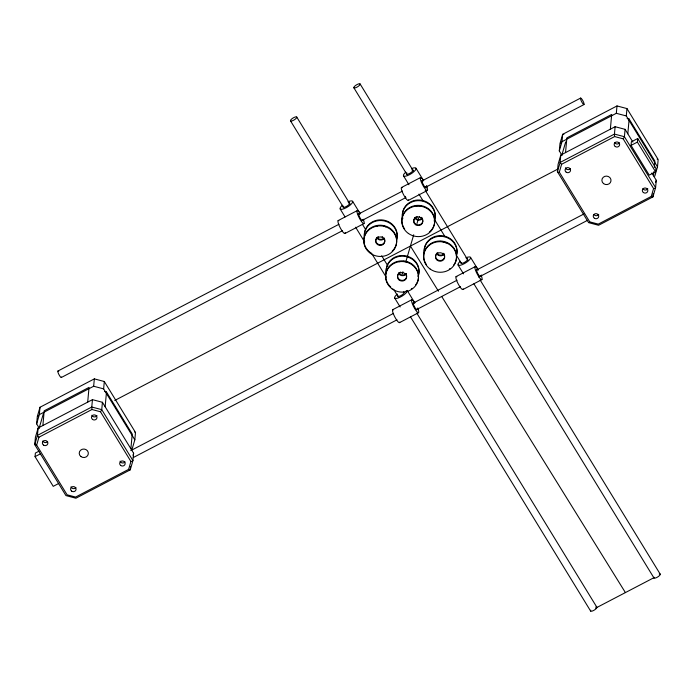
<?xml version="1.0" encoding="UTF-8"?>
<svg xmlns="http://www.w3.org/2000/svg" width="695" height="695" viewBox="0 0 695 695"><rect width="100%" height="100%" fill="white"/><g stroke="black" fill="none" stroke-linecap="round" stroke-linejoin="round"><path stroke-width="1.04" d="M34.75 444.635L35.419 437.268L38.121 428.016L92.444 399.651L102.417 402.283L133.614 453.227L132.936 460.603L130.243 469.846L75.92 498.219L65.947 495.587L34.75 444.635L37.452 435.383L38.121 428.016M39.424 428.415L36.644 423.872L37.313 416.496L40.006 407.253L94.338 378.879L104.311 381.512L135.499 432.464L134.83 439.831L132.128 449.083M58.667 483.503L53.237 486.344L35.054 456.632L35.376 453.062L38.998 451.168M36.644 423.872L39.337 414.62L40.006 407.253M42.873 425.531L44.211 410.797L89.038 387.393L87.692 402.127M37.452 435.383L91.775 407.018L92.444 399.651M39.337 414.62L93.66 386.246L94.338 378.879M132.936 460.603L101.748 409.65L102.417 402.283M134.83 439.831L103.633 388.879L104.311 381.512M105.145 406.74L106.491 391.997L104.432 391.459M130.886 448.77L132.224 434.036L106.491 391.997M130.243 469.846L130.53 466.693M651.814 173.012L656.271 180.292L655.602 187.659L652.909 196.911L598.577 225.276L588.604 222.643L557.416 171.7L558.085 164.333L560.787 155.081L615.11 126.707L625.083 129.339L632.884 142.084M562.09 155.48L559.301 150.928L559.979 143.561L562.672 134.309L616.995 105.944L626.968 108.576L658.165 159.52L657.496 166.896L654.794 176.139M557.416 171.7L560.109 162.448L560.787 155.081M559.301 150.928L562.003 141.684L562.672 134.309M565.539 152.596L566.877 137.862L611.696 114.449L610.358 129.192M560.109 162.448L614.441 134.083L615.11 126.707M562.003 141.684L616.326 113.311L616.995 105.944M655.602 187.659L624.414 136.715L625.083 129.339M657.496 166.896L626.299 115.943L626.968 108.576M627.811 133.796L629.149 119.062L627.099 118.515M631.051 145.403L631.373 141.832L637.706 138.522L655.898 168.233L655.567 171.804L649.234 175.114L631.051 145.403L637.385 142.093L637.706 138.522M653.543 175.835L653.926 171.622M654.316 167.417L654.89 161.101L629.149 119.062M652.909 196.911L653.196 193.749M39.493 426.982L43.325 413.829M38.955 437.198L36.653 445.095L67.094 494.814L75.599 497.055L128.618 469.377L130.921 461.48L100.48 411.761L91.966 409.511L38.955 437.198A1.911 0.591 39.9 0 1 37.739 436.034M133.014 455.286L133.614 453.227M402.327 273.804L402.926 271.754M405.923 261.476L413.716 234.754M417.017 223.442L418.512 218.308M562.159 154.047L565.695 141.902M559.319 172.16L561.621 164.263L614.632 136.576L623.146 138.826L653.578 188.545L651.276 196.442L598.265 224.12L589.751 221.87L559.319 172.16A1.911 0.686 -7.9 0 1 558.111 172.143M655.672 182.351L656.271 180.292M101.487 410.302L100.488 411.744M624.18 137.315L623.154 138.809M589.742 221.887L589.325 222.348M338.144 220.584L357.143 210.654M401.493 187.494L420.501 177.573M57.928 371.026L338.995 224.259M358.246 214.208L402.518 191.082M421.769 181.03L580.594 98.091M61.351 377.489L342.418 230.714M361.669 220.662L405.941 197.536M425.192 187.485L584.017 104.545A3.657 0.765 62.4 0 0 582.123 99.507A3.657 0.765 62.4 0 0 580.82 99.88A3.657 0.765 62.4 0 0 583.965 104.571M344.981 233.494L363.989 223.564M408.339 200.412L427.338 190.482M114.745 400.459L557.477 169.267M35.054 456.632L40.484 453.8M392.701 309.701L411.709 299.78M456.059 276.619L475.059 266.698M130.782 450.603L393.552 313.376M412.804 303.324L457.084 280.207M476.336 270.155L584.139 213.852M133.24 457.562L396.975 319.839M416.227 309.779L460.507 286.661M478.794 277.114L587.562 220.315M399.547 322.619L418.555 312.689M462.896 289.528L481.904 279.607M595.65 608.125L654.203 577.554M616.326 113.311L626.299 115.943M614.441 134.083L624.414 136.715M93.66 386.246L103.633 388.879M91.775 407.018L101.748 409.65M410.424 246.056L438.441 291.214M441.872 296.748L625.404 592.592M637.385 142.093L655.567 171.804M415.966 168.216L423.611 180.7M470.532 257.341L477.621 268.93M360.106 83.965A3.657 1.103 -31.5 0 1 355.901 87.648A3.657 1.103 -31.5 0 1 354.937 85.989A3.657 1.103 -31.5 0 1 360.106 83.965L413.325 170.909M425.218 190.326L468.248 260.616M480.141 280.042L660.207 574.148M353.859 87.77L407.088 174.706M418.972 194.131L423.507 201.533M434.262 219.099L445.026 236.674M456.346 255.169L461.445 263.492M473.903 283.838L653.96 577.945M403.482 175.826L408.938 184.74M458.048 264.951L463.504 273.856M352.617 201.307L360.253 213.782M407.174 290.423L414.819 302.907M296.748 117.055A3.657 1.103 -31.5 0 1 292.543 120.73A3.657 1.103 -31.5 0 1 291.587 119.071A3.657 1.103 -31.5 0 1 296.748 117.055L349.976 203.991M362.434 224.337L365.831 229.889M381.685 255.777L387.914 265.95M416.791 313.124L596.849 607.23M290.51 120.852L343.73 207.788M355.623 227.213L364.684 242.008M371.478 253.11L386.203 277.157M393.561 289.181L398.652 297.503M410.545 316.929L590.611 611.035M340.133 208.908L345.041 216.927M394.69 298.033L400.146 306.947M614.632 136.559L614.441 134.708M91.966 409.494L91.783 407.644M61.455 377.011A3.657 0.765 62.4 0 1 60.031 376.377A3.657 0.765 62.4 0 1 57.937 372.112A3.657 0.765 62.4 0 1 58.762 371.521M463.122 288.816A7.306 1.529 62.4 0 1 458.101 283.742A7.306 1.529 62.4 0 1 456.893 276.827M481.227 275.455A7.306 1.529 62.4 0 1 480.167 278.53A7.306 1.529 62.4 0 1 474.946 268.305A7.306 1.529 62.4 0 1 478.464 270.051M480.315 275.585A3.84 0.808 62.4 0 1 479.246 275.828A3.84 0.808 62.4 0 1 476.831 271.354A3.84 0.808 62.4 0 1 477.326 270.042M399.764 322.098A7.306 1.529 62.4 0 1 394.621 316.59A7.306 1.529 62.4 0 1 393.535 309.918M417.695 308.102A7.306 1.529 62.4 0 1 417.043 311.864A7.306 1.529 62.4 0 1 411.666 301.717A7.306 1.529 62.4 0 1 414.854 302.733M417.026 308.98A3.84 0.808 62.4 0 1 415.636 308.589A3.84 0.808 62.4 0 1 413.36 304.045A3.84 0.808 62.4 0 1 414.203 303.368M345.198 232.538A7.306 1.529 62.4 0 1 340.428 228.16A7.306 1.529 62.4 0 1 338.795 220.671M363.311 219.42A7.306 1.529 62.4 0 1 362.33 222.582A7.306 1.529 62.4 0 1 357.074 212.479A7.306 1.529 62.4 0 1 360.288 213.617M362.434 219.707A3.84 0.808 62.4 0 1 361.157 219.577A3.84 0.808 62.4 0 1 358.811 214.981A3.84 0.808 62.4 0 1 359.645 214.242M408.556 199.891A7.306 1.529 62.4 0 1 403.413 194.392A7.306 1.529 62.4 0 1 402.327 187.711M405.593 196.529A3.84 0.808 62.4 0 1 405.463 196.364M426.487 185.895A7.306 1.529 62.4 0 1 425.835 189.657A7.306 1.529 62.4 0 1 420.449 179.51A7.306 1.529 62.4 0 1 423.646 180.526M425.792 186.625A3.84 0.808 62.4 0 1 424.558 186.547A3.84 0.808 62.4 0 1 422.204 182.029A3.84 0.808 62.4 0 1 422.881 181.03M659.251 573.948A3.657 1.103 -31.5 0 1 659.677 575.382A3.657 1.103 -31.5 0 1 655.654 577.953A3.657 1.103 -31.5 0 1 654.073 577.258M595.893 607.03A3.657 1.103 -31.5 0 1 596.284 608.507A3.657 1.103 -31.5 0 1 592.166 611.079A3.657 1.103 -31.5 0 1 590.802 610.21M407.27 290.918A7.306 2.215 -31.5 0 1 397.879 298.103A7.306 2.215 -31.5 0 1 397.332 294.063M403.378 292.004A3.84 1.164 -31.5 0 1 403.526 293.681A3.84 1.164 -31.5 0 1 399.234 296.296A3.84 1.164 -31.5 0 1 397.861 295.366M418.095 308.25A7.306 2.215 -31.5 0 1 417.86 309.631M347.96 201.785A7.306 2.215 -31.5 0 1 352.035 203.209A7.306 2.215 -31.5 0 1 342.383 209.23A7.306 2.215 -31.5 0 1 342.409 205.251M348.464 202.94A3.84 1.164 -31.5 0 1 349.099 204.408A3.84 1.164 -31.5 0 1 344.668 207.171A3.84 1.164 -31.5 0 1 343.399 206.102M363.589 219.273A7.306 2.215 -31.5 0 1 363.137 220.767M411.744 168.52A7.306 2.215 -31.5 0 1 415.245 170.31A7.306 2.215 -31.5 0 1 405.619 176.174A7.306 2.215 -31.5 0 1 405.758 172.16M411.822 169.858A3.84 1.164 -31.5 0 1 412.404 171.37A3.84 1.164 -31.5 0 1 407.887 174.124A3.84 1.164 -31.5 0 1 406.87 172.873M426.782 185.921A7.306 2.215 -31.5 0 1 426.304 187.954M465.876 257.828A7.306 2.215 -31.5 0 1 469.95 259.252A7.306 2.215 -31.5 0 1 460.299 265.273A7.306 2.215 -31.5 0 1 460.325 261.285M466.736 258.922A3.84 1.164 -31.5 0 1 466.927 260.547A3.84 1.164 -31.5 0 1 462.722 263.17A3.84 1.164 -31.5 0 1 461.132 262.415M481.348 275.038A7.306 2.215 -31.5 0 1 481.34 276.306M36.653 445.078A1.911 0.686 -7.9 0 1 35.445 445.078M132.389 461.106A1.911 0.686 -7.9 0 1 130.921 461.463M129.4 469.855A1.911 0.591 39.9 0 1 128.618 469.36M125.013 461.871A2.745 2.545 5.2 0 1 120.079 461.176M47.651 441.56A2.745 2.545 5.2 0 1 42.873 440.995M75.937 487.473A2.745 2.545 5.2 0 1 70.994 486.856M96.97 415.575A2.745 2.545 5.2 0 1 91.922 415.228M37.86 415.992A1.911 0.686 -7.9 0 1 38.486 415.775M134.43 431.986A1.911 0.686 -7.9 0 1 134.804 432.021M657.096 159.042A1.911 0.686 -7.9 0 1 657.47 159.077M560.526 143.057A1.911 0.686 -7.9 0 1 561.152 142.84M563.515 134.309A1.911 0.591 39.9 0 1 563.853 134.5M655.055 188.171A1.911 0.686 -7.9 0 1 653.587 188.527M561.621 164.237A1.911 0.591 39.9 0 1 560.405 163.099M652.066 196.911A1.911 0.591 39.9 0 1 651.284 196.424M598.725 214.347A2.745 2.545 5.2 0 1 593.912 214.451M619.497 142.866A2.745 2.545 5.2 0 1 614.701 142.553M647.801 188.745A2.745 2.545 5.2 0 1 642.901 188.614M570.378 168.546A2.745 2.545 5.2 0 1 565.443 167.808M438.762 241.53A10.964 10.19 5.2 0 1 446.277 242.989M444.27 254.127A4.57 4.248 5.2 0 1 436.443 253.406M443.288 253.275A4.57 4.248 5.2 0 1 443.106 259.556A4.57 4.248 5.2 0 1 436.399 258.714A4.57 4.248 5.2 0 1 437.85 252.589M424.245 252.163A16.445 15.29 5.2 0 1 442.02 235.718A16.445 15.29 5.2 0 1 456.485 255.135M443.914 253.927A4.57 4.248 5.2 0 1 436.825 253.267M424.185 252.832A16.445 15.29 5.2 0 1 441.959 236.387A16.445 15.29 5.2 0 1 456.424 255.803M426.495 264.682A16.445 15.29 5.2 0 1 429.388 244.579A16.445 15.29 5.2 0 1 451.211 245.144A16.445 15.29 5.2 0 1 453.496 265.368M450.256 268.478A16.445 15.29 5.2 0 1 449.309 269.104M390.746 287.061A16.445 15.29 5.2 0 1 389.721 265.95A16.445 15.29 5.2 0 1 412.309 264.274A16.445 15.29 5.2 0 1 415.48 285.219M412.248 288.321A16.445 15.29 5.2 0 1 411.292 288.955M407.079 290.797A16.445 15.29 5.2 0 1 405.95 291.075M405.715 273.578A4.57 4.248 5.2 0 1 404.481 279.816A4.57 4.248 5.2 0 1 397.957 277.861A4.57 4.248 5.2 0 1 400.737 272.084M386.385 273.092A16.445 15.29 5.2 0 1 404.012 255.569A16.445 15.29 5.2 0 1 418.121 276.019M406.115 273.552A4.57 4.248 5.2 0 1 398.643 272.857M386.177 272.683A16.445 15.29 5.2 0 1 404.533 256.299A16.445 15.29 5.2 0 1 418.06 276.688M406.254 273.978A4.57 4.248 5.2 0 1 398.583 273.526M399.234 261.702A10.964 10.19 5.2 0 1 399.981 261.511M403.091 261.285A10.964 10.19 5.2 0 1 407.583 262.467M376.664 226.283A10.964 10.19 5.2 0 1 377.402 226.049M383.579 226.005A10.964 10.19 5.2 0 1 385.76 226.822M384.014 238.793A4.57 4.248 5.2 0 1 376.933 238.142M383.883 237.925A4.57 4.248 5.2 0 1 382.841 244.058A4.57 4.248 5.2 0 1 376.334 242.572A4.57 4.248 5.2 0 1 378.306 236.647M382.094 236.621A4.57 4.248 5.2 0 1 382.676 236.908M364.562 237.447A16.445 15.29 5.2 0 1 381.598 219.872A16.445 15.29 5.2 0 1 396.645 239.332M384.074 238.124A4.57 4.248 5.2 0 1 376.994 237.473M364.501 238.116A16.445 15.29 5.2 0 1 381.538 220.541A16.445 15.29 5.2 0 1 396.584 240.001M370.722 252.824A16.445 15.29 5.2 0 1 367.394 230.862A16.445 15.29 5.2 0 1 391.085 229.098A16.445 15.29 5.2 0 1 392.162 251.234M404.664 229.029A16.445 15.29 5.2 0 1 408.486 208.265A16.445 15.29 5.2 0 1 431.004 211.098A16.445 15.29 5.2 0 1 429.328 232.13M420.962 217.231A4.57 4.248 5.2 0 1 421.283 223.912A4.57 4.248 5.2 0 1 414.237 222.539A4.57 4.248 5.2 0 1 417.235 216.51M419.181 216.493A4.57 4.248 5.2 0 1 419.493 216.562M402.805 218.673A16.445 15.29 5.2 0 1 419.606 200.021A16.445 15.29 5.2 0 1 434.306 220.524M422.299 218.048A4.57 4.248 5.2 0 1 415.193 217.865M402.509 218.265A16.445 15.29 5.2 0 1 420.136 200.733A16.445 15.29 5.2 0 1 434.245 221.192M422.239 218.716A4.57 4.248 5.2 0 1 414.62 217.761M416.166 206.015A10.964 10.19 5.2 0 1 421.587 206.154M120.678 465.433A2.745 2.545 5.2 0 0 125.126 463.947A2.745 2.545 5.2 0 0 121.477 461.089A2.745 2.545 5.2 0 0 120.678 465.433M43.524 445.121A2.745 2.545 5.2 0 0 47.859 443.384A2.745 2.545 5.2 0 0 44.028 440.734A2.745 2.545 5.2 0 0 43.524 445.121M71.602 491.087A2.745 2.545 5.2 0 0 76.033 489.575A2.745 2.545 5.2 0 0 72.358 486.735A2.745 2.545 5.2 0 0 71.602 491.087M92.531 419.415A2.745 2.545 5.2 0 0 96.944 417.851A2.745 2.545 5.2 0 0 93.234 415.054A2.745 2.545 5.2 0 0 92.531 419.415M80.898 456.546A4.57 4.248 5.2 0 0 88.291 454.026A4.57 4.248 5.2 0 0 82.166 449.291A4.57 4.248 5.2 0 0 80.898 456.546M603.564 183.61A4.57 4.248 5.2 0 0 610.957 181.082A4.57 4.248 5.2 0 0 604.824 176.356A4.57 4.248 5.2 0 0 603.564 183.61M594.425 218.265A2.745 2.545 5.2 0 0 598.725 216.449A2.745 2.545 5.2 0 0 594.833 213.869A2.745 2.545 5.2 0 0 594.425 218.265M615.257 146.523A2.745 2.545 5.2 0 0 619.619 144.847A2.745 2.545 5.2 0 0 615.831 142.145A2.745 2.545 5.2 0 0 615.257 146.523M643.361 192.506A2.745 2.545 5.2 0 0 647.801 190.995A2.745 2.545 5.2 0 0 644.117 188.154A2.745 2.545 5.2 0 0 643.361 192.506M566.225 172.204A2.745 2.545 5.2 0 0 570.534 170.414A2.745 2.545 5.2 0 0 566.66 167.816A2.745 2.545 5.2 0 0 566.225 172.204M430.188 269.078A16.445 15.29 5.2 0 0 456.38 259.027A16.445 15.29 5.2 0 0 433.628 242.816A16.445 15.29 5.2 0 0 430.188 269.078M437.32 260.338A4.57 4.248 5.2 0 0 444.6 257.541A4.57 4.248 5.2 0 0 438.276 253.041A4.57 4.248 5.2 0 0 437.32 260.338M392.171 288.929A16.445 15.29 5.2 0 0 418.373 278.877A16.445 15.29 5.2 0 0 395.62 262.667A16.445 15.29 5.2 0 0 392.171 288.929M399.312 280.181A4.57 4.248 5.2 0 0 406.584 277.392A4.57 4.248 5.2 0 0 400.268 272.892A4.57 4.248 5.2 0 0 399.312 280.181M370.348 253.275A16.445 15.29 5.2 0 0 396.541 243.224A16.445 15.29 5.2 0 0 373.797 227.013A16.445 15.29 5.2 0 0 370.348 253.275M377.481 244.536A4.57 4.248 5.2 0 0 384.761 241.738A4.57 4.248 5.2 0 0 378.445 237.238A4.57 4.248 5.2 0 0 377.481 244.536M408.356 233.424A16.445 15.29 5.2 0 0 434.557 223.373A16.445 15.29 5.2 0 0 411.805 207.162A16.445 15.29 5.2 0 0 408.356 233.424M415.497 224.685A4.57 4.248 5.2 0 0 422.769 221.896A4.57 4.248 5.2 0 0 416.453 217.387A4.57 4.248 5.2 0 0 415.497 224.685"/></g></svg>
